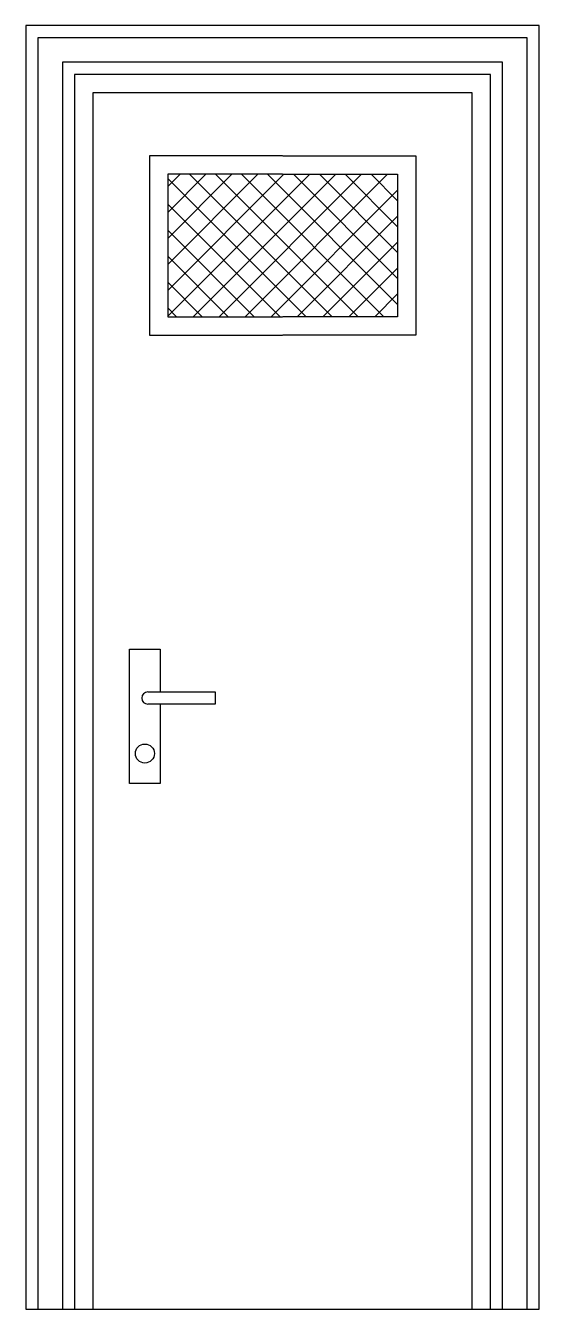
# Model space of a CAD drawing. Header units: millimetres. Extents: x -4 to 836, y 1 to 2101.
import ezdxf

# ---------------------------------------------------------------- set-up
doc = ezdxf.new("R2010")
doc.units = ezdxf.units.MM
doc.layers.add('ceco.net 280', color=7, linetype='Continuous', plot=False)

msp = doc.modelspace()

# ---------------------------------------------------------------- linework, layer by layer
at = {"layer": 'ceco.net 280', "linetype": 'ByBlock'}
for p, q in [((-3.9, 2100.7), (-3.9, 0.7)), ((836.1, 2100.7), (-3.9, 2100.7)), ((836.1, 0.7), (836.1, 2100.7)), ((16.1, 2080.7), (16.1, 0.7)), ((816.1, 2080.7), (16.1, 2080.7)), ((816.1, 0.7), (816.1, 2080.7)), ((56.1, 2040.7), (56.1, 0.7)), ((776.1, 2040.7), (56.1, 2040.7)), ((776.1, 0.7), (776.1, 2040.7)), ((76.1, 2020.7), (76.1, 0.7)), ((756.1, 2020.7), (76.1, 2020.7)), ((756.1, 0.7), (756.1, 2020.7)), ((106.1, 1990.7), (106.1, 0.7)), ((726.1, 1990.7), (106.1, 1990.7)), ((726.1, 0.7), (726.1, 1990.7)), ((416.1, 1887.5), (198.4, 1887.5)), ((198.4, 1887.5), (198.4, 1594.6)), ((416.1, 1887.5), (415.3, 1887.5)), ((416.7, 1887.5), (634.4, 1887.5)), ((634.4, 1887.5), (634.4, 1594.6)), ((416.1, 1857.5), (228.4, 1857.5)), ((228.4, 1857.5), (228.4, 1624.6)), ((416.1, 1857.5), (415.3, 1857.5)), ((416.7, 1857.5), (604.4, 1857.5)), ((604.4, 1857.5), (604.4, 1624.6)), ((228.4, 1624.6), (415.7, 1624.6)), ((415.7, 1624.6), (416.1, 1624.6)), ((417.1, 1624.6), (416.7, 1624.6)), ((604.4, 1624.6), (417.1, 1624.6)), ((198.4, 1594.6), (415.7, 1594.6)), ((415.7, 1594.6), (416.1, 1594.6)), ((417.1, 1594.6), (416.7, 1594.6)), ((634.4, 1594.6), (417.1, 1594.6)), ((166.1, 860.7), (166.1, 1080.7)), ((166.1, 1080.7), (216.1, 1080.7)), ((216.1, 1080.7), (216.1, 1010.7)), ((196.1, 1010.7), (306.1, 1010.7)), ((306.1, 1010.7), (306.1, 990.7)), ((306.1, 990.7), (196.1, 990.7)), ((216.1, 990.7), (216.1, 860.7)), ((216.1, 860.7), (166.1, 860.7)), ((-3.9, 0.7), (836.1, 0.7))]:
    msp.add_line(p, q, dxfattribs=at)
at = {"layer": 'ceco.net 280'}
for p, q in [((228.4, 1625.2), (460.7, 1857.5)), ((228.4, 1667.6), (418.2, 1857.5)), ((228.4, 1710), (375.8, 1857.5)), ((228.4, 1752.5), (333.4, 1857.5)), ((228.4, 1794.9), (291, 1857.5)), ((228.4, 1837.3), (248.5, 1857.5)), ((454.7, 1624.6), (228.4, 1850.9)), ((497.2, 1624.6), (264.3, 1857.5)), ((270.2, 1624.6), (503.1, 1857.5)), ((539.6, 1624.6), (306.7, 1857.5)), ((312.6, 1624.6), (545.5, 1857.5)), ((582, 1624.6), (349.1, 1857.5)), ((355, 1624.6), (587.9, 1857.5)), ((604.4, 1644.6), (391.5, 1857.5)), ((604.4, 1687), (434, 1857.5)), ((604.4, 1729.4), (476.4, 1857.5)), ((604.4, 1771.8), (518.8, 1857.5)), ((604.4, 1814.3), (561.2, 1857.5)), ((604.4, 1856.7), (603.7, 1857.5)), ((397.5, 1624.6), (604.4, 1831.5)), ((412.3, 1624.6), (228.4, 1808.5)), ((439.9, 1624.6), (604.4, 1789.1)), ((369.9, 1624.6), (228.4, 1766)), ((482.3, 1624.6), (604.4, 1746.7)), ((327.5, 1624.6), (228.4, 1723.6)), ((524.7, 1624.6), (604.4, 1704.2)), ((285, 1624.6), (228.4, 1681.2)), ((567.2, 1624.6), (604.4, 1661.8)), ((242.6, 1624.6), (228.4, 1638.8))]:
    msp.add_line(p, q, dxfattribs=at)
msp.add_circle((191.1, 909.9), 15.6, dxfattribs=at)
at = {"layer": 'ceco.net 280', "linetype": 'ByBlock'}
msp.add_arc((196.1, 1000.7), 10, 90, 270, dxfattribs=at)

doc.saveas('drawing.dxf')
